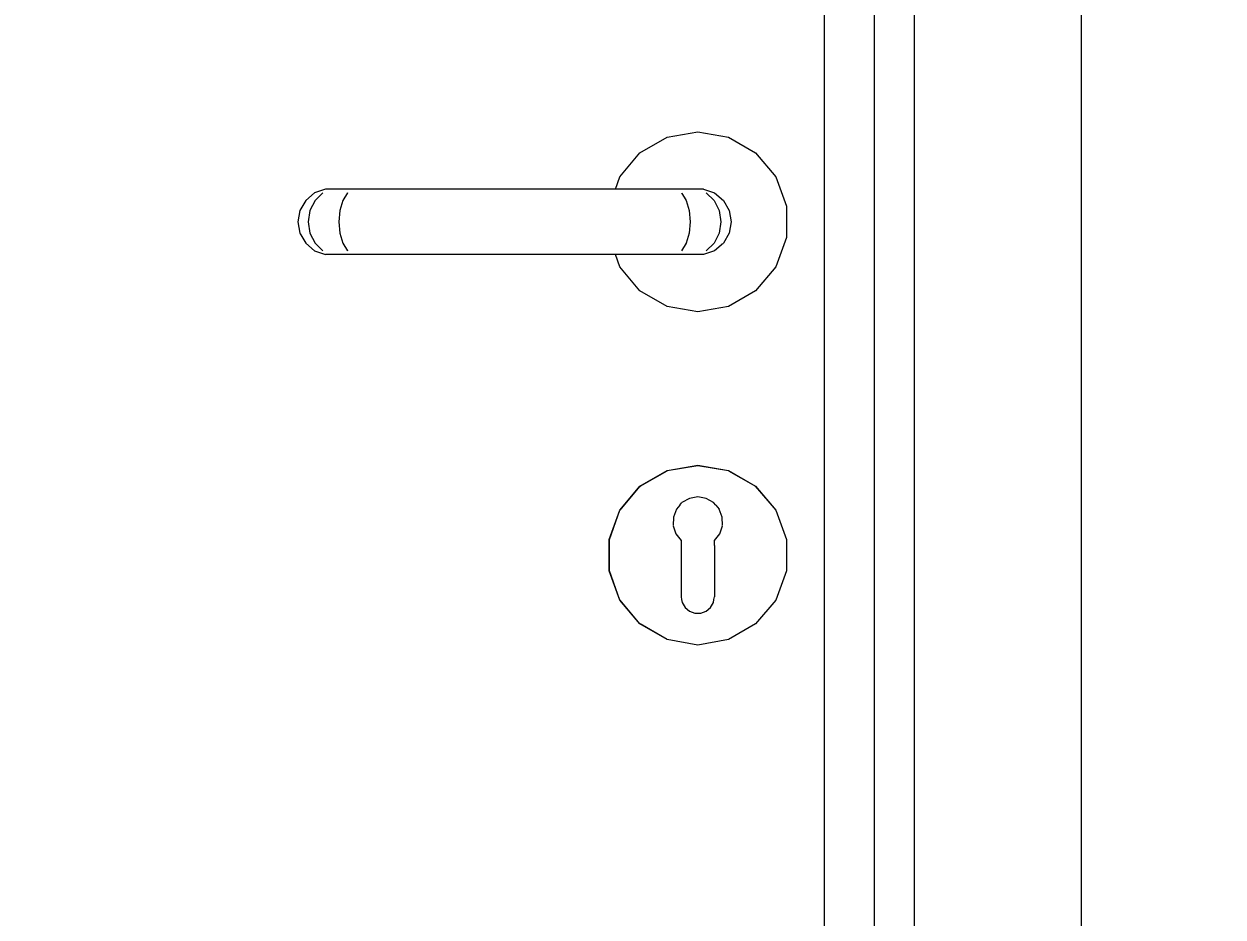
# Model space of a CAD drawing. Header units: millimetres. Extents: x -310 to 171125, y -3027 to 55843.
# Drawn here: x 130205 to 130564.8, y 21687 to 21955 of the extents above; entities that cross this region are included whole.
import ezdxf

# ---------------------------------------------------------------- set-up
doc = ezdxf.new("R2010")
doc.units = ezdxf.units.MM
doc.header["$MEASUREMENT"] = 0
doc.set_wipeout_variables(frame=1)
doc.linetypes.add('Wipeout_Contour', pattern=[1000, 0, -1000])
doc.layers.add('Dimensioning - General', color=7, linetype='Continuous')
doc.layers.add('Structural - Bearing', color=7, linetype='Continuous')
for name, color, linetype, lineweight, true_color in [('Dimensioning - General_Pen_No__61', 7, 'Continuous', 20, 0x6a6a6a), ('Dimensioning - General_Pen_No__88', 7, 'Continuous', 20, 0xfd4435), ('Structural - Bearing_Pen_No__82', 7, 'Continuous', 20, 0xaaaaaa)]:
    doc.layers.add(name, color=color, linetype=linetype, lineweight=lineweight, true_color=true_color)
doc.layers.get('0').off()
doc.styles.add('GENERATED_STYLE_6', font='calibril.ttf')
doc.dimstyles.new('GENERATED_STYLE__1', dxfattribs={"dimtxt": 195.999997, "dimasz": 106.4, "dimexe": 0.18, "dimexo": 0.0625, "dimgap": 0.09, "dimtad": 1, "dimdec": 0, "dimlfac": 0.1, "dimzin": 0, "dimdsep": 46, "dimtxsty": 'GENERATED_STYLE_6', "dimblk": 'ARROWHEAD_2', "dimblk1": 'ARROWHEAD_2', "dimblk2": 'ARROWHEAD_2', "dimcen": 0.09, "dimse1": 1, "dimse2": 1, "dimclrd": 256, "dimclre": 256, "dimclrt": 256, "dimadec": 0, "dimazin": 0, "dimtfac": 1, "dimtdec": 4, "dimtmove": 0, "dimatfit": 3, "dimfxl": 1, "dimtolj": 1, "dimtzin": 0, "dimarcsym": 0})

# ---------------------------------------------------------------- blocks, each defined once
blk = doc.blocks.new('*D87')
at = {"layer": 'Dimensioning - General_Pen_No__61', "color": 251, "linetype": 'Continuous', "lineweight": 20, "true_color": 0x6a6a6a, "transparency": 16777216}
for p, q in [((134582.88, 23536.02), (134722.88, 23455.19)), ((134757.88, 23495.6), (134547.88, 23495.6)), ((134652.88, 20795.6), (134652.88, 23495.6)), ((134582.88, 20836.02), (134722.88, 20755.19)), ((134757.88, 20795.6), (134547.88, 20795.6))]:
    blk.add_line(p, q, dxfattribs=at)
at = {"layer": 'Dimensioning - General_Pen_No__88', "color": 20, "lineweight": 20, "true_color": 0xfd4435, "transparency": 16777216, "char_height": 196, "attachment_point": 7, "rotation": 90, "style": 'GENERATED_STYLE_6'}
for s, insert in [('\\A1;{\\pql;\\fCalibri Light|b0|i0|c0|p34;20}', (134613.68, 23137.36)), ('\\A1;{\\pql;\\fCalibri Light|b0|i0|c0|p34;270}', (134613.68, 21907.27))]:
    blk.add_mtext(s, dxfattribs=dict(at, insert=insert))
blk = doc.blocks.new('ARROWHEAD_2')
at = {"color": 0, "linetype": 'Continuous', "lineweight": 0}
for p, q in [((-0.3781, -0.655), (0.3781, 0.655)), ((0, 0), (-1, 0))]:
    blk.add_line(p, q, dxfattribs=at)
blk = doc.blocks.new('*D130')
at = {"layer": 'Dimensioning - General_Pen_No__61', "color": 251, "linetype": 'Continuous', "lineweight": 20, "true_color": 0x6a6a6a, "transparency": 16777216}
for p, q in [((135132.88, 23536.02), (135272.88, 23455.19)), ((135307.88, 23495.6), (135097.88, 23495.6)), ((135202.88, 20795.6), (135202.88, 23495.6)), ((135132.88, 20836.02), (135272.88, 20755.19)), ((135307.88, 20795.6), (135097.88, 20795.6))]:
    blk.add_line(p, q, dxfattribs=at)
at = {"layer": 'Dimensioning - General_Pen_No__88', "color": 20, "lineweight": 20, "true_color": 0xfd4435, "transparency": 16777216, "char_height": 196, "attachment_point": 7, "rotation": 90, "style": 'GENERATED_STYLE_6'}
for s, insert in [('\\A1;{\\pql;\\fCalibri Light|b0|i0|c0|p34;20}', (135163.68, 23137.36)), ('\\A1;{\\pql;\\fCalibri Light|b0|i0|c0|p34;270}', (135163.68, 21907.27))]:
    blk.add_mtext(s, dxfattribs=dict(at, insert=insert))
blk = doc.blocks.new('*D157')
at = {"layer": 'Dimensioning - General_Pen_No__61', "color": 251, "linetype": 'Continuous', "lineweight": 20, "true_color": 0x6a6a6a, "transparency": 16777216}
for p, q in [((135682.88, 23736.02), (135822.88, 23655.19)), ((135857.88, 23695.6), (135647.88, 23695.6)), ((135752.88, 20795.6), (135752.88, 23695.6)), ((135682.88, 20836.02), (135822.88, 20755.19)), ((135857.88, 20795.6), (135647.88, 20795.6))]:
    blk.add_line(p, q, dxfattribs=at)
at = {"layer": 'Dimensioning - General_Pen_No__88', "color": 20, "lineweight": 20, "true_color": 0xfd4435, "transparency": 16777216, "insert": (135713.68, 22007.27), "char_height": 196, "attachment_point": 7, "rotation": 90, "style": 'GENERATED_STYLE_6'}
blk.add_mtext('\\A1;{\\pql;\\fCalibri Light|b0|i0|c0|p34;290}', dxfattribs=at)

msp = doc.modelspace()

# ---------------------------------------------------------------- wipeouts: each hides what was drawn before it
at = {"color": 254, "linetype": 'Wipeout_Contour', "lineweight": 0, "ltscale": 529205.846433}
msp.add_wipeout([(130460.21, 20895.6), (130472.21, 20895.6), (130472.21, 22982.6), (130460.21, 22970.6)], dxfattribs=at).dxf.layer = 'Structural - Bearing'
at = {"color": 254, "linetype": 'Wipeout_Contour', "lineweight": 0, "ltscale": 3570339.713278184}
msp.add_wipeout([(130382.5, 21885.76), (130383.83, 21882.1), (130389.85, 21874.92), (130397.97, 21870.23), (130407.21, 21868.6), (130416.44, 21870.23), (130424.56, 21874.92), (130430.59, 21882.1), (130433.8, 21890.92), (130433.8, 21900.29), (130430.59, 21909.1), (130424.56, 21916.29), (130416.44, 21920.98), (130407.21, 21922.6), (130397.97, 21920.98), (130389.85, 21916.29), (130383.83, 21909.1), (130382.5, 21905.45), (130408.94, 21905.45), (130412.21, 21904.26), (130414.87, 21902.03), (130416.6, 21899.02), (130417.21, 21895.6), (130416.6, 21892.18), (130414.87, 21889.18), (130412.21, 21886.94), (130408.94, 21885.76)], dxfattribs=at).dxf.layer = 'Structural - Bearing'
at = {"color": 254, "linetype": 'Wipeout_Contour', "lineweight": 0, "ltscale": 925468.206819}
msp.add_wipeout([(130389.92, 21816.21), (130399.84, 21804.39), (130399.82, 21804.44), (130399.88, 21807), (130400.79, 21809.39), (130401.78, 21810.53), (130398.01, 21820.88)], dxfattribs=at).dxf.layer = 'Structural - Bearing'
at = {"color": 254, "linetype": 'Wipeout_Contour', "lineweight": 0, "ltscale": 661025.645607}
msp.add_wipeout([(130402.21, 21789.65), (130389.92, 21775), (130398.01, 21770.33), (130402.35, 21782.27), (130402.21, 21783.1)], dxfattribs=at).dxf.layer = 'Structural - Bearing'

# ---------------------------------------------------------------- next in the draw order: linework, layer by layer
at = {"layer": 'Structural - Bearing_Pen_No__82', "color": 253, "linetype": 'Continuous', "lineweight": 20, "true_color": 0xaaaaaa}
for p, q in [((130397.97, 21920.98), (130407.21, 21922.6)), ((130407.21, 21922.6), (130416.44, 21920.98)), ((130389.85, 21916.29), (130397.97, 21920.98)), ((130416.44, 21920.98), (130424.56, 21916.29)), ((130383.83, 21909.1), (130389.85, 21916.29)), ((130424.56, 21916.29), (130430.59, 21909.1)), ((130430.59, 21909.1), (130433.8, 21900.29)), ((130433.8, 21900.29), (130433.8, 21890.92)), ((130433.8, 21890.92), (130430.59, 21882.1)), ((130389.85, 21874.92), (130383.83, 21882.1)), ((130430.59, 21882.1), (130424.56, 21874.92)), ((130397.97, 21870.23), (130389.85, 21874.92)), ((130424.56, 21874.92), (130416.44, 21870.23)), ((130407.21, 21868.6), (130397.97, 21870.23)), ((130416.44, 21870.23), (130407.21, 21868.6))]:
    msp.add_line(p, q, dxfattribs=at)

# ---------------------------------------------------------------- next in the draw order: wipeouts: each hides what was drawn before it
at = {"color": 254, "linetype": 'Wipeout_Contour', "lineweight": 0, "ltscale": 529338.884968}
msp.add_wipeout([(130522.21, 20895.6), (130522.21, 23032.6), (130472.21, 22982.6), (130472.21, 20895.6)], dxfattribs=at).dxf.layer = 'Structural - Bearing'
at = {"color": 254, "linetype": 'Wipeout_Contour', "lineweight": 0, "ltscale": 529145.31427}
msp.add_wipeout([(130445.21, 22955.6), (130445.21, 20895.6), (130460.21, 20895.6), (130460.21, 22955.6)], dxfattribs=at).dxf.layer = 'Structural - Bearing'
at = {"color": 254, "linetype": 'Wipeout_Contour', "lineweight": 0, "ltscale": 528945.180379}
msp.add_wipeout([(130408.94, 21905.45), (130406.76, 21905.45), (130409.68, 21904.26), (130412.21, 21904.26)], dxfattribs=at).dxf.layer = 'Structural - Bearing'
at = {"color": 254, "linetype": 'Wipeout_Contour', "lineweight": 0, "ltscale": 528961.553497}
msp.add_wipeout([(130414.16, 21895.6), (130413.62, 21892.18), (130416.6, 21892.18), (130417.21, 21895.6)], dxfattribs=at).dxf.layer = 'Structural - Bearing'
at = {"color": 254, "linetype": 'Wipeout_Contour', "lineweight": 0, "ltscale": 793240.842095}
msp.add_wipeout([(130389.92, 21816.21), (130383.91, 21809.05), (130402.21, 21798.49), (130402.21, 21800), (130400.63, 21802.02), (130399.84, 21804.39)], dxfattribs=at).dxf.layer = 'Structural - Bearing'
at = {"color": 254, "linetype": 'Wipeout_Contour', "lineweight": 0, "ltscale": 528807.014692}
msp.add_wipeout([(130402.21, 21792.72), (130383.91, 21782.15), (130389.92, 21775), (130402.21, 21789.65)], dxfattribs=at).dxf.layer = 'Structural - Bearing'

# ---------------------------------------------------------------- next in the draw order: linework, layer by layer
at = {"layer": 'Structural - Bearing_Pen_No__82', "color": 253, "linetype": 'Continuous', "lineweight": 20, "true_color": 0xaaaaaa}
for p, q in [((130522.21, 23032.6), (130522.21, 20895.6)), ((130472.21, 20895.6), (130472.21, 22982.6)), ((130460.21, 20895.6), (130460.21, 22970.6)), ((130445.21, 20895.6), (130445.21, 22955.6))]:
    msp.add_line(p, q, dxfattribs=at)

# ---------------------------------------------------------------- next in the draw order: wipeouts: each hides what was drawn before it
at = {"color": 254, "linetype": 'Wipeout_Contour', "lineweight": 0, "ltscale": 528955.118646}
msp.add_wipeout([(130409.68, 21904.26), (130412.07, 21902.03), (130414.87, 21902.03), (130412.21, 21904.26)], dxfattribs=at).dxf.layer = 'Structural - Bearing'
at = {"color": 254, "linetype": 'Wipeout_Contour', "lineweight": 0, "ltscale": 528955.071162}
msp.add_wipeout([(130413.62, 21892.18), (130412.07, 21889.18), (130414.87, 21889.18), (130416.6, 21892.18)], dxfattribs=at).dxf.layer = 'Structural - Bearing'
at = {"color": 254, "linetype": 'Wipeout_Contour', "lineweight": 0, "ltscale": 528827.072435}
msp.add_wipeout([(130389.85, 21816.29), (130389.92, 21816.21), (130398.01, 21820.88), (130397.97, 21820.98)], dxfattribs=at).dxf.layer = 'Structural - Bearing'

# ---------------------------------------------------------------- next in the draw order: wipeouts: each hides what was drawn before it
at = {"color": 254, "linetype": 'Wipeout_Contour', "lineweight": 0, "ltscale": 528927.256437}
msp.add_wipeout([(130406.76, 21905.45), (130400.61, 21905.45), (130402.3, 21904.26), (130409.68, 21904.26)], dxfattribs=at).dxf.layer = 'Structural - Bearing'
at = {"color": 254, "linetype": 'Wipeout_Contour', "lineweight": 0, "ltscale": 528961.593565}
msp.add_wipeout([(130412.07, 21902.03), (130413.62, 21899.02), (130416.6, 21899.02), (130414.87, 21902.03)], dxfattribs=at).dxf.layer = 'Structural - Bearing'
at = {"color": 254, "linetype": 'Wipeout_Contour', "lineweight": 0, "ltscale": 528945.125594}
msp.add_wipeout([(130412.07, 21889.18), (130409.68, 21886.94), (130412.21, 21886.94), (130414.87, 21889.18)], dxfattribs=at).dxf.layer = 'Structural - Bearing'
at = {"color": 254, "linetype": 'Wipeout_Contour', "lineweight": 0, "ltscale": 793293.411149}
msp.add_wipeout([(130402.46, 21811.33), (130404.69, 21812.59), (130407.21, 21813.03), (130407.21, 21822.5), (130398.01, 21820.88), (130401.78, 21810.53)], dxfattribs=at).dxf.layer = 'Structural - Bearing'

# ---------------------------------------------------------------- next in the draw order: wipeouts: each hides what was drawn before it
at = {"color": 254, "linetype": 'Wipeout_Contour', "lineweight": 0, "ltscale": 528934.352726}
msp.add_wipeout([(130402.3, 21904.26), (130403.67, 21902.03), (130412.07, 21902.03), (130409.68, 21904.26)], dxfattribs=at).dxf.layer = 'Structural - Bearing'
at = {"color": 254, "linetype": 'Wipeout_Contour', "lineweight": 0, "ltscale": 528963.818686}
msp.add_wipeout([(130413.62, 21899.02), (130414.16, 21895.6), (130417.21, 21895.6), (130416.6, 21899.02)], dxfattribs=at).dxf.layer = 'Structural - Bearing'
at = {"color": 254, "linetype": 'Wipeout_Contour', "lineweight": 0, "ltscale": 528932.921837}
msp.add_wipeout([(130412.21, 21886.94), (130409.68, 21886.94), (130406.76, 21885.76), (130408.94, 21885.76)], dxfattribs=at).dxf.layer = 'Structural - Bearing'
at = {"color": 254, "linetype": 'Wipeout_Contour', "lineweight": 0, "ltscale": 528863.324738}
msp.add_wipeout([(130407.21, 21822.6), (130397.97, 21820.98), (130398.01, 21820.88), (130407.21, 21822.5)], dxfattribs=at).dxf.layer = 'Structural - Bearing'
at = {"color": 254, "linetype": 'Wipeout_Contour', "lineweight": 0, "ltscale": 528808.671103}
msp.add_wipeout([(130383.91, 21809.05), (130380.72, 21800.28), (130402.21, 21796.49), (130402.21, 21798.49)], dxfattribs=at).dxf.layer = 'Structural - Bearing'

# ---------------------------------------------------------------- next in the draw order: linework, layer by layer
at = {"layer": 'Structural - Bearing_Pen_No__82', "color": 253, "linetype": 'Continuous', "lineweight": 20, "true_color": 0xaaaaaa}
for p, q in [((130408.94, 21905.45), (130406.76, 21905.45)), ((130408.94, 21905.45), (130412.21, 21904.26)), ((130416.6, 21899.02), (130417.21, 21895.6)), ((130417.21, 21895.6), (130416.6, 21892.18))]:
    msp.add_line(p, q, dxfattribs=at)

# ---------------------------------------------------------------- next in the draw order: wipeouts: each hides what was drawn before it
at = {"color": 254, "linetype": 'Wipeout_Contour', "lineweight": 0, "ltscale": 528896.544547}
msp.add_wipeout([(130400.61, 21905.45), (130392.44, 21905.45), (130392.87, 21904.26), (130402.3, 21904.26)], dxfattribs=at).dxf.layer = 'Structural - Bearing'
at = {"color": 254, "linetype": 'Wipeout_Contour', "lineweight": 0, "ltscale": 528938.712695}
msp.add_wipeout([(130412.07, 21902.03), (130403.67, 21902.03), (130404.57, 21899.02), (130413.62, 21899.02)], dxfattribs=at).dxf.layer = 'Structural - Bearing'
at = {"color": 254, "linetype": 'Wipeout_Contour', "lineweight": 0, "ltscale": 528937.53964}
msp.add_wipeout([(130414.16, 21895.6), (130404.88, 21895.6), (130404.57, 21892.18), (130413.62, 21892.18)], dxfattribs=at).dxf.layer = 'Structural - Bearing'
at = {"color": 254, "linetype": 'Wipeout_Contour', "lineweight": 0, "ltscale": 793337.832572}
msp.add_wipeout([(130409.73, 21812.59), (130411.95, 21811.33), (130412.64, 21810.53), (130416.41, 21820.88), (130407.21, 21822.5), (130407.21, 21813.03)], dxfattribs=at).dxf.layer = 'Structural - Bearing'
at = {"color": 254, "linetype": 'Wipeout_Contour', "lineweight": 0, "ltscale": 528795.305075}
msp.add_wipeout([(130383.83, 21809.1), (130383.91, 21809.05), (130389.92, 21816.21), (130389.85, 21816.29)], dxfattribs=at).dxf.layer = 'Structural - Bearing'
at = {"color": 254, "linetype": 'Wipeout_Contour', "lineweight": 0, "ltscale": 528801.63079}
msp.add_wipeout([(130402.21, 21794.72), (130380.72, 21790.93), (130383.91, 21782.15), (130402.21, 21792.72)], dxfattribs=at).dxf.layer = 'Structural - Bearing'

# ---------------------------------------------------------------- next in the draw order: linework, layer by layer
at = {"layer": 'Structural - Bearing_Pen_No__82', "color": 253, "linetype": 'Continuous', "lineweight": 20, "true_color": 0xaaaaaa}
for p, q in [((130409.68, 21904.26), (130412.07, 21902.03)), ((130412.21, 21904.26), (130414.87, 21902.03)), ((130389.85, 21816.29), (130397.97, 21820.98))]:
    msp.add_line(p, q, dxfattribs=at)

# ---------------------------------------------------------------- next in the draw order: wipeouts: each hides what was drawn before it
at = {"color": 254, "linetype": 'Wipeout_Contour', "lineweight": 0, "ltscale": 528899.172309}
msp.add_wipeout([(130402.3, 21904.26), (130392.87, 21904.26), (130393.22, 21902.03), (130403.67, 21902.03)], dxfattribs=at).dxf.layer = 'Structural - Bearing'
at = {"color": 254, "linetype": 'Wipeout_Contour', "lineweight": 0, "ltscale": 528939.80493}
msp.add_wipeout([(130413.62, 21899.02), (130404.57, 21899.02), (130404.88, 21895.6), (130414.16, 21895.6)], dxfattribs=at).dxf.layer = 'Structural - Bearing'
at = {"color": 254, "linetype": 'Wipeout_Contour', "lineweight": 0, "ltscale": 528932.190012}
msp.add_wipeout([(130413.62, 21892.18), (130404.57, 21892.18), (130403.67, 21889.18), (130412.07, 21889.18)], dxfattribs=at).dxf.layer = 'Structural - Bearing'
at = {"color": 254, "linetype": 'Wipeout_Contour', "lineweight": 0, "ltscale": 528899.696243}
msp.add_wipeout([(130407.21, 21822.6), (130407.21, 21822.5), (130416.41, 21820.88), (130416.44, 21820.98)], dxfattribs=at).dxf.layer = 'Structural - Bearing'
at = {"color": 254, "linetype": 'Wipeout_Contour', "lineweight": 0, "ltscale": 528802.145455}
msp.add_wipeout([(130380.72, 21790.93), (130402.21, 21794.72), (130402.21, 21796.49), (130380.72, 21800.28)], dxfattribs=at).dxf.layer = 'Structural - Bearing'
at = {"color": 254, "linetype": 'Wipeout_Contour', "lineweight": 0, "ltscale": 1057677.700196876}
msp.add_wipeout([(130402.51, 21781.39), (130402.35, 21782.27), (130398.01, 21770.33), (130407.21, 21768.7), (130407.21, 21778.18), (130406.34, 21778.18), (130404.71, 21778.77), (130403.38, 21779.89)], dxfattribs=at).dxf.layer = 'Structural - Bearing'

# ---------------------------------------------------------------- next in the draw order: linework, layer by layer
at = {"layer": 'Structural - Bearing_Pen_No__82', "color": 253, "linetype": 'Continuous', "lineweight": 20, "true_color": 0xaaaaaa}
for p, q in [((130406.76, 21905.45), (130400.61, 21905.45)), ((130412.07, 21902.03), (130413.62, 21899.02)), ((130414.87, 21902.03), (130416.6, 21899.02)), ((130413.62, 21899.02), (130414.16, 21895.6)), ((130414.16, 21895.6), (130413.62, 21892.18)), ((130416.6, 21892.18), (130414.87, 21889.18)), ((130397.97, 21820.98), (130407.21, 21822.6))]:
    msp.add_line(p, q, dxfattribs=at)

# ---------------------------------------------------------------- next in the draw order: wipeouts: each hides what was drawn before it
at = {"color": 254, "linetype": 'Wipeout_Contour', "lineweight": 0, "ltscale": 528719.524605}
msp.add_wipeout([(130392.44, 21905.45), (130311.98, 21905.45), (130311.55, 21904.26), (130392.87, 21904.26)], dxfattribs=at).dxf.layer = 'Structural - Bearing'
at = {"color": 254, "linetype": 'Wipeout_Contour', "lineweight": 0, "ltscale": 528900.216376}
msp.add_wipeout([(130393.22, 21902.03), (130393.45, 21899.02), (130404.57, 21899.02), (130403.67, 21902.03)], dxfattribs=at).dxf.layer = 'Structural - Bearing'
at = {"color": 254, "linetype": 'Wipeout_Contour', "lineweight": 0, "ltscale": 528897.281739}
msp.add_wipeout([(130393.45, 21892.18), (130404.57, 21892.18), (130404.88, 21895.6), (130393.52, 21895.6)], dxfattribs=at).dxf.layer = 'Structural - Bearing'
at = {"color": 254, "linetype": 'Wipeout_Contour', "lineweight": 0, "ltscale": 528924.359284}
msp.add_wipeout([(130403.67, 21889.18), (130402.3, 21886.94), (130409.68, 21886.94), (130412.07, 21889.18)], dxfattribs=at).dxf.layer = 'Structural - Bearing'
at = {"color": 254, "linetype": 'Wipeout_Contour', "lineweight": 0, "ltscale": 925590.588061}
msp.add_wipeout([(130413.62, 21809.39), (130414.54, 21807), (130414.6, 21804.44), (130414.58, 21804.39), (130424.5, 21816.21), (130416.41, 21820.88), (130412.64, 21810.53)], dxfattribs=at).dxf.layer = 'Structural - Bearing'
at = {"color": 254, "linetype": 'Wipeout_Contour', "lineweight": 0, "ltscale": 528771.855351}
msp.add_wipeout([(130380.62, 21800.29), (130380.72, 21800.28), (130383.91, 21809.05), (130383.83, 21809.1)], dxfattribs=at).dxf.layer = 'Structural - Bearing'
at = {"color": 254, "linetype": 'Wipeout_Contour', "lineweight": 0, "ltscale": 1057731.218518024}
msp.add_wipeout([(130408.08, 21778.18), (130407.21, 21778.18), (130407.21, 21768.7), (130416.41, 21770.33), (130412.06, 21782.27), (130411.91, 21781.39), (130411.04, 21779.89), (130409.71, 21778.77)], dxfattribs=at).dxf.layer = 'Structural - Bearing'
at = {"color": 254, "linetype": 'Wipeout_Contour', "lineweight": 0, "ltscale": 528796.758662}
msp.add_wipeout([(130397.97, 21770.23), (130398.01, 21770.33), (130389.92, 21775), (130389.85, 21774.92)], dxfattribs=at).dxf.layer = 'Structural - Bearing'

# ---------------------------------------------------------------- next in the draw order: linework, layer by layer
at = {"layer": 'Structural - Bearing_Pen_No__82', "color": 253, "linetype": 'Continuous', "lineweight": 20, "true_color": 0xaaaaaa}
for p, q in [((130402.3, 21904.26), (130403.67, 21902.03)), ((130413.62, 21892.18), (130412.07, 21889.18)), ((130414.87, 21889.18), (130412.21, 21886.94)), ((130383.83, 21809.1), (130389.85, 21816.29))]:
    msp.add_line(p, q, dxfattribs=at)

# ---------------------------------------------------------------- next in the draw order: wipeouts: each hides what was drawn before it
at = {"color": 254, "linetype": 'Wipeout_Contour', "lineweight": 0, "ltscale": 528718.39108}
msp.add_wipeout([(130392.87, 21904.26), (130311.55, 21904.26), (130311.2, 21902.03), (130393.22, 21902.03)], dxfattribs=at).dxf.layer = 'Structural - Bearing'
at = {"color": 254, "linetype": 'Wipeout_Contour', "lineweight": 0, "ltscale": 528899.5472}
msp.add_wipeout([(130404.57, 21899.02), (130393.45, 21899.02), (130393.52, 21895.6), (130404.88, 21895.6)], dxfattribs=at).dxf.layer = 'Structural - Bearing'
at = {"color": 254, "linetype": 'Wipeout_Contour', "lineweight": 0, "ltscale": 528893.693223}
msp.add_wipeout([(130393.45, 21892.18), (130393.22, 21889.18), (130403.67, 21889.18), (130404.57, 21892.18)], dxfattribs=at).dxf.layer = 'Structural - Bearing'
at = {"color": 254, "linetype": 'Wipeout_Contour', "lineweight": 0, "ltscale": 528914.997481}
msp.add_wipeout([(130400.61, 21885.76), (130406.76, 21885.76), (130409.68, 21886.94), (130402.3, 21886.94)], dxfattribs=at).dxf.layer = 'Structural - Bearing'
at = {"color": 254, "linetype": 'Wipeout_Contour', "lineweight": 0, "ltscale": 528931.786661}
msp.add_wipeout([(130416.44, 21820.98), (130416.41, 21820.88), (130424.5, 21816.21), (130424.56, 21816.29)], dxfattribs=at).dxf.layer = 'Structural - Bearing'
at = {"color": 254, "linetype": 'Wipeout_Contour', "lineweight": 0, "ltscale": 661109.427781}
msp.add_wipeout([(130424.5, 21775), (130412.21, 21789.65), (130412.21, 21783.1), (130412.06, 21782.27), (130416.41, 21770.33)], dxfattribs=at).dxf.layer = 'Structural - Bearing'
at = {"color": 254, "linetype": 'Wipeout_Contour', "lineweight": 0, "ltscale": 528772.804539}
msp.add_wipeout([(130389.85, 21774.92), (130389.92, 21775), (130383.91, 21782.15), (130383.83, 21782.1)], dxfattribs=at).dxf.layer = 'Structural - Bearing'
at = {"color": 254, "linetype": 'Wipeout_Contour', "lineweight": 0, "ltscale": 528828.855146}
msp.add_wipeout([(130398.01, 21770.33), (130397.97, 21770.23), (130407.21, 21768.6), (130407.21, 21768.7)], dxfattribs=at).dxf.layer = 'Structural - Bearing'

# ---------------------------------------------------------------- next in the draw order: linework, layer by layer
at = {"layer": 'Structural - Bearing_Pen_No__82', "color": 253, "linetype": 'Continuous', "lineweight": 20, "true_color": 0xaaaaaa}
for p, q in [((130382.5, 21905.45), (130383.83, 21909.1)), ((130400.61, 21905.45), (130392.44, 21905.45)), ((130403.67, 21902.03), (130404.57, 21899.02)), ((130404.57, 21899.02), (130404.88, 21895.6)), ((130404.88, 21895.6), (130404.57, 21892.18)), ((130412.07, 21889.18), (130409.68, 21886.94)), ((130408.94, 21885.76), (130406.76, 21885.76)), ((130412.21, 21886.94), (130408.94, 21885.76)), ((130407.21, 21822.6), (130416.44, 21820.98)), ((130397.97, 21770.23), (130389.85, 21774.92))]:
    msp.add_line(p, q, dxfattribs=at)

# ---------------------------------------------------------------- next in the draw order: wipeouts: each hides what was drawn before it
at = {"color": 254, "linetype": 'Wipeout_Contour', "lineweight": 0, "ltscale": 528542.505162}
msp.add_wipeout([(130311.98, 21905.45), (130303.81, 21905.45), (130302.12, 21904.26), (130311.55, 21904.26)], dxfattribs=at).dxf.layer = 'Structural - Bearing'
at = {"color": 254, "linetype": 'Wipeout_Contour', "lineweight": 0, "ltscale": 528716.654572}
msp.add_wipeout([(130393.22, 21902.03), (130311.2, 21902.03), (130310.97, 21899.02), (130393.45, 21899.02)], dxfattribs=at).dxf.layer = 'Structural - Bearing'
at = {"color": 254, "linetype": 'Wipeout_Contour', "lineweight": 0, "ltscale": 528712.258438}
msp.add_wipeout([(130393.52, 21895.6), (130310.89, 21895.6), (130310.97, 21892.18), (130393.45, 21892.18)], dxfattribs=at).dxf.layer = 'Structural - Bearing'
at = {"color": 254, "linetype": 'Wipeout_Contour', "lineweight": 0, "ltscale": 528889.178207}
msp.add_wipeout([(130392.87, 21886.94), (130402.3, 21886.94), (130403.67, 21889.18), (130393.22, 21889.18)], dxfattribs=at).dxf.layer = 'Structural - Bearing'
at = {"color": 254, "linetype": 'Wipeout_Contour', "lineweight": 0, "ltscale": 793370.343498}
msp.add_wipeout([(130413.79, 21802.02), (130412.21, 21800), (130412.21, 21798.49), (130430.5, 21809.05), (130424.5, 21816.21), (130414.58, 21804.39)], dxfattribs=at).dxf.layer = 'Structural - Bearing'
at = {"color": 254, "linetype": 'Wipeout_Contour', "lineweight": 0, "ltscale": 528759.88324}
msp.add_wipeout([(130383.83, 21782.1), (130383.91, 21782.15), (130380.72, 21790.93), (130380.62, 21790.92)], dxfattribs=at).dxf.layer = 'Structural - Bearing'
at = {"color": 254, "linetype": 'Wipeout_Contour', "lineweight": 0, "ltscale": 528865.228939}
msp.add_wipeout([(130416.44, 21770.23), (130416.41, 21770.33), (130407.21, 21768.7), (130407.21, 21768.6)], dxfattribs=at).dxf.layer = 'Structural - Bearing'

# ---------------------------------------------------------------- next in the draw order: linework, layer by layer
at = {"layer": 'Structural - Bearing_Pen_No__82', "color": 253, "linetype": 'Continuous', "lineweight": 20, "true_color": 0xaaaaaa}
for p, q in [((130404.57, 21892.18), (130403.67, 21889.18)), ((130389.85, 21774.92), (130383.83, 21782.1)), ((130407.21, 21768.6), (130397.97, 21770.23))]:
    msp.add_line(p, q, dxfattribs=at)

# ---------------------------------------------------------------- next in the draw order: wipeouts: each hides what was drawn before it
at = {"color": 254, "linetype": 'Wipeout_Contour', "lineweight": 0, "ltscale": 528537.610373}
msp.add_wipeout([(130311.55, 21904.26), (130302.12, 21904.26), (130300.74, 21902.03), (130311.2, 21902.03)], dxfattribs=at).dxf.layer = 'Structural - Bearing'
at = {"color": 254, "linetype": 'Wipeout_Contour', "lineweight": 0, "ltscale": 528714.524691}
msp.add_wipeout([(130393.45, 21899.02), (130310.97, 21899.02), (130310.89, 21895.6), (130393.52, 21895.6)], dxfattribs=at).dxf.layer = 'Structural - Bearing'
at = {"color": 254, "linetype": 'Wipeout_Contour', "lineweight": 0, "ltscale": 528710.129157}
msp.add_wipeout([(130393.45, 21892.18), (130310.97, 21892.18), (130311.2, 21889.18), (130393.22, 21889.18)], dxfattribs=at).dxf.layer = 'Structural - Bearing'
at = {"color": 254, "linetype": 'Wipeout_Contour', "lineweight": 0, "ltscale": 528884.284882}
msp.add_wipeout([(130392.87, 21886.94), (130392.44, 21885.76), (130400.61, 21885.76), (130402.3, 21886.94)], dxfattribs=at).dxf.layer = 'Structural - Bearing'
at = {"color": 254, "linetype": 'Wipeout_Contour', "lineweight": 0, "ltscale": 528955.733808}
msp.add_wipeout([(130424.56, 21816.29), (130424.5, 21816.21), (130430.5, 21809.05), (130430.59, 21809.1)], dxfattribs=at).dxf.layer = 'Structural - Bearing'
at = {"color": 254, "linetype": 'Wipeout_Contour', "lineweight": 0, "ltscale": 528759.556922}
msp.add_wipeout([(130380.62, 21790.92), (130380.72, 21790.93), (130380.72, 21800.28), (130380.62, 21800.29)], dxfattribs=at).dxf.layer = 'Structural - Bearing'

# ---------------------------------------------------------------- next in the draw order: linework, layer by layer
at = {"layer": 'Structural - Bearing_Pen_No__82', "color": 253, "linetype": 'Continuous', "lineweight": 20, "true_color": 0xaaaaaa}
for p, q in [((130392.44, 21905.45), (130311.98, 21905.45)), ((130403.67, 21889.18), (130402.3, 21886.94)), ((130406.76, 21885.76), (130400.61, 21885.76)), ((130416.44, 21820.98), (130424.56, 21816.29)), ((130380.62, 21800.29), (130383.83, 21809.1)), ((130380.62, 21790.92), (130380.62, 21800.29)), ((130383.83, 21782.1), (130380.62, 21790.92))]:
    msp.add_line(p, q, dxfattribs=at)

# ---------------------------------------------------------------- next in the draw order: wipeouts: each hides what was drawn before it
at = {"color": 254, "linetype": 'Wipeout_Contour', "lineweight": 0, "ltscale": 528511.793912}
msp.add_wipeout([(130297.66, 21905.45), (130294.73, 21904.26), (130302.12, 21904.26), (130303.81, 21905.45)], dxfattribs=at).dxf.layer = 'Structural - Bearing'
at = {"color": 254, "linetype": 'Wipeout_Contour', "lineweight": 0, "ltscale": 528533.093366}
msp.add_wipeout([(130311.2, 21902.03), (130300.74, 21902.03), (130299.84, 21899.02), (130310.97, 21899.02)], dxfattribs=at).dxf.layer = 'Structural - Bearing'
at = {"color": 254, "linetype": 'Wipeout_Contour', "lineweight": 0, "ltscale": 528527.235791}
msp.add_wipeout([(130310.89, 21895.6), (130299.53, 21895.6), (130299.84, 21892.18), (130310.97, 21892.18)], dxfattribs=at).dxf.layer = 'Structural - Bearing'
at = {"color": 254, "linetype": 'Wipeout_Contour', "lineweight": 0, "ltscale": 528708.393565}
msp.add_wipeout([(130393.22, 21889.18), (130311.2, 21889.18), (130311.55, 21886.94), (130392.87, 21886.94)], dxfattribs=at).dxf.layer = 'Structural - Bearing'
at = {"color": 254, "linetype": 'Wipeout_Contour', "lineweight": 0, "ltscale": 528926.902201}
msp.add_wipeout([(130412.21, 21798.49), (130412.21, 21796.49), (130433.7, 21800.28), (130430.5, 21809.05)], dxfattribs=at).dxf.layer = 'Structural - Bearing'

# ---------------------------------------------------------------- next in the draw order: wipeouts: each hides what was drawn before it
at = {"color": 254, "linetype": 'Wipeout_Contour', "lineweight": 0, "ltscale": 528502.430736}
msp.add_wipeout([(130292.35, 21902.03), (130300.74, 21902.03), (130302.12, 21904.26), (130294.73, 21904.26)], dxfattribs=at).dxf.layer = 'Structural - Bearing'
at = {"color": 254, "linetype": 'Wipeout_Contour', "lineweight": 0, "ltscale": 528529.502836}
msp.add_wipeout([(130310.97, 21899.02), (130299.84, 21899.02), (130299.53, 21895.6), (130310.89, 21895.6)], dxfattribs=at).dxf.layer = 'Structural - Bearing'
at = {"color": 254, "linetype": 'Wipeout_Contour', "lineweight": 0, "ltscale": 528526.565689}
msp.add_wipeout([(130310.97, 21892.18), (130299.84, 21892.18), (130300.74, 21889.18), (130311.2, 21889.18)], dxfattribs=at).dxf.layer = 'Structural - Bearing'
at = {"color": 254, "linetype": 'Wipeout_Contour', "lineweight": 0, "ltscale": 528707.260837}
msp.add_wipeout([(130392.87, 21886.94), (130311.55, 21886.94), (130311.98, 21885.76), (130392.44, 21885.76)], dxfattribs=at).dxf.layer = 'Structural - Bearing'
at = {"color": 254, "linetype": 'Wipeout_Contour', "lineweight": 0, "ltscale": 528968.650472}
msp.add_wipeout([(130430.59, 21809.1), (130430.5, 21809.05), (130433.7, 21800.28), (130433.8, 21800.29)], dxfattribs=at).dxf.layer = 'Structural - Bearing'

# ---------------------------------------------------------------- next in the draw order: linework, layer by layer
at = {"layer": 'Structural - Bearing_Pen_No__82', "color": 253, "linetype": 'Continuous', "lineweight": 20, "true_color": 0xaaaaaa}
for p, q in [((130311.98, 21905.45), (130303.81, 21905.45)), ((130383.83, 21882.1), (130382.5, 21885.76)), ((130400.61, 21885.76), (130392.44, 21885.76)), ((130424.56, 21816.29), (130430.59, 21809.1))]:
    msp.add_line(p, q, dxfattribs=at)

# ---------------------------------------------------------------- next in the draw order: wipeouts: each hides what was drawn before it
at = {"color": 254, "linetype": 'Wipeout_Contour', "lineweight": 0, "ltscale": 528493.870389}
msp.add_wipeout([(130297.66, 21905.45), (130295.47, 21905.45), (130292.21, 21904.26), (130294.73, 21904.26)], dxfattribs=at).dxf.layer = 'Structural - Bearing'
at = {"color": 254, "linetype": 'Wipeout_Contour', "lineweight": 0, "ltscale": 528494.597875}
msp.add_wipeout([(130300.74, 21902.03), (130292.35, 21902.03), (130290.79, 21899.02), (130299.84, 21899.02)], dxfattribs=at).dxf.layer = 'Structural - Bearing'
at = {"color": 254, "linetype": 'Wipeout_Contour', "lineweight": 0, "ltscale": 528486.97873}
msp.add_wipeout([(130299.53, 21895.6), (130290.25, 21895.6), (130290.79, 21892.18), (130299.84, 21892.18)], dxfattribs=at).dxf.layer = 'Structural - Bearing'
at = {"color": 254, "linetype": 'Wipeout_Contour', "lineweight": 0, "ltscale": 528527.609443}
msp.add_wipeout([(130311.2, 21889.18), (130300.74, 21889.18), (130302.12, 21886.94), (130311.55, 21886.94)], dxfattribs=at).dxf.layer = 'Structural - Bearing'
at = {"color": 254, "linetype": 'Wipeout_Contour', "lineweight": 0, "ltscale": 528926.387449}
msp.add_wipeout([(130412.21, 21796.49), (130412.21, 21794.72), (130433.7, 21790.93), (130433.7, 21800.28)], dxfattribs=at).dxf.layer = 'Structural - Bearing'

# ---------------------------------------------------------------- next in the draw order: linework, layer by layer
at = {"layer": 'Structural - Bearing_Pen_No__82', "color": 253, "linetype": 'Continuous', "lineweight": 20, "true_color": 0xaaaaaa}
for p, q in [((130303.81, 21905.45), (130297.66, 21905.45)), ((130302.12, 21904.26), (130300.74, 21902.03))]:
    msp.add_line(p, q, dxfattribs=at)

# ---------------------------------------------------------------- next in the draw order: wipeouts: each hides what was drawn before it
at = {"color": 254, "linetype": 'Wipeout_Contour', "lineweight": 0, "ltscale": 528481.665321}
msp.add_wipeout([(130289.55, 21902.03), (130292.35, 21902.03), (130294.73, 21904.26), (130292.21, 21904.26)], dxfattribs=at).dxf.layer = 'Structural - Bearing'
at = {"color": 254, "linetype": 'Wipeout_Contour', "lineweight": 0, "ltscale": 528489.245945}
msp.add_wipeout([(130299.84, 21899.02), (130290.79, 21899.02), (130290.25, 21895.6), (130299.53, 21895.6)], dxfattribs=at).dxf.layer = 'Structural - Bearing'
at = {"color": 254, "linetype": 'Wipeout_Contour', "lineweight": 0, "ltscale": 528488.069728}
msp.add_wipeout([(130299.84, 21892.18), (130290.79, 21892.18), (130292.35, 21889.18), (130300.74, 21889.18)], dxfattribs=at).dxf.layer = 'Structural - Bearing'
at = {"color": 254, "linetype": 'Wipeout_Contour', "lineweight": 0, "ltscale": 528530.237291}
msp.add_wipeout([(130311.55, 21886.94), (130302.12, 21886.94), (130303.81, 21885.76), (130311.98, 21885.76)], dxfattribs=at).dxf.layer = 'Structural - Bearing'
at = {"color": 254, "linetype": 'Wipeout_Contour', "lineweight": 0, "ltscale": 528919.86409}
msp.add_wipeout([(130412.21, 21794.72), (130412.21, 21792.72), (130430.5, 21782.15), (130433.7, 21790.93)], dxfattribs=at).dxf.layer = 'Structural - Bearing'

# ---------------------------------------------------------------- next in the draw order: linework, layer by layer
at = {"layer": 'Structural - Bearing_Pen_No__82', "color": 253, "linetype": 'Continuous', "lineweight": 20, "true_color": 0xaaaaaa}
for p, q in [((130295.47, 21905.45), (130292.21, 21904.26)), ((130297.66, 21905.45), (130295.47, 21905.45)), ((130300.74, 21902.03), (130299.84, 21899.02)), ((130299.84, 21899.02), (130299.53, 21895.6)), ((130299.53, 21895.6), (130299.84, 21892.18)), ((130392.44, 21885.76), (130311.98, 21885.76))]:
    msp.add_line(p, q, dxfattribs=at)

# ---------------------------------------------------------------- next in the draw order: wipeouts: each hides what was drawn before it
at = {"color": 254, "linetype": 'Wipeout_Contour', "lineweight": 0, "ltscale": 528471.717577}
msp.add_wipeout([(130289.55, 21902.03), (130287.81, 21899.02), (130290.79, 21899.02), (130292.35, 21902.03)], dxfattribs=at).dxf.layer = 'Structural - Bearing'
at = {"color": 254, "linetype": 'Wipeout_Contour', "lineweight": 0, "ltscale": 528462.965481}
msp.add_wipeout([(130290.25, 21895.6), (130287.21, 21895.6), (130287.81, 21892.18), (130290.79, 21892.18)], dxfattribs=at).dxf.layer = 'Structural - Bearing'
at = {"color": 254, "linetype": 'Wipeout_Contour', "lineweight": 0, "ltscale": 528492.429146}
msp.add_wipeout([(130300.74, 21889.18), (130292.35, 21889.18), (130294.73, 21886.94), (130302.12, 21886.94)], dxfattribs=at).dxf.layer = 'Structural - Bearing'
at = {"color": 254, "linetype": 'Wipeout_Contour', "lineweight": 0, "ltscale": 528968.976644}
msp.add_wipeout([(130433.8, 21800.29), (130433.7, 21800.28), (130433.7, 21790.93), (130433.8, 21790.92)], dxfattribs=at).dxf.layer = 'Structural - Bearing'
at = {"color": 254, "linetype": 'Wipeout_Contour', "lineweight": 0, "ltscale": 528907.453871}
msp.add_wipeout([(130412.21, 21792.72), (130412.21, 21789.65), (130424.5, 21775), (130430.5, 21782.15)], dxfattribs=at).dxf.layer = 'Structural - Bearing'

# ---------------------------------------------------------------- next in the draw order: linework, layer by layer
at = {"layer": 'Structural - Bearing_Pen_No__82', "color": 253, "linetype": 'Continuous', "lineweight": 20, "true_color": 0xaaaaaa}
for p, q in [((130292.21, 21904.26), (130289.55, 21902.03)), ((130294.73, 21904.26), (130292.35, 21902.03)), ((130299.84, 21892.18), (130300.74, 21889.18)), ((130430.59, 21809.1), (130433.8, 21800.29))]:
    msp.add_line(p, q, dxfattribs=at)

# ---------------------------------------------------------------- next in the draw order: wipeouts: each hides what was drawn before it
at = {"color": 254, "linetype": 'Wipeout_Contour', "lineweight": 0, "ltscale": 528465.232799}
msp.add_wipeout([(130287.21, 21895.6), (130290.25, 21895.6), (130290.79, 21899.02), (130287.81, 21899.02)], dxfattribs=at).dxf.layer = 'Structural - Bearing'
at = {"color": 254, "linetype": 'Wipeout_Contour', "lineweight": 0, "ltscale": 528465.18915}
msp.add_wipeout([(130287.81, 21892.18), (130289.55, 21889.18), (130292.35, 21889.18), (130290.79, 21892.18)], dxfattribs=at).dxf.layer = 'Structural - Bearing'
at = {"color": 254, "linetype": 'Wipeout_Contour', "lineweight": 0, "ltscale": 528499.525331}
msp.add_wipeout([(130294.73, 21886.94), (130297.66, 21885.76), (130303.81, 21885.76), (130302.12, 21886.94)], dxfattribs=at).dxf.layer = 'Structural - Bearing'
at = {"color": 254, "linetype": 'Wipeout_Contour', "lineweight": 0, "ltscale": 3305404.930923973}
msp.add_wipeout([(130399.82, 21804.44), (130400.63, 21802.02), (130402.21, 21800), (130402.21, 21783.1), (130402.51, 21781.39), (130403.38, 21779.89), (130404.71, 21778.77), (130406.34, 21778.18), (130408.08, 21778.18), (130409.71, 21778.77), (130411.04, 21779.89), (130411.91, 21781.39), (130412.21, 21783.1), (130412.21, 21800), (130413.79, 21802.02), (130414.6, 21804.44), (130414.54, 21807), (130413.62, 21809.39), (130411.95, 21811.33), (130409.73, 21812.59), (130407.21, 21813.03), (130404.69, 21812.59), (130402.46, 21811.33), (130400.79, 21809.39), (130399.88, 21807)], dxfattribs=at).dxf.layer = 'Structural - Bearing'
at = {"color": 254, "linetype": 'Wipeout_Contour', "lineweight": 0, "ltscale": 528956.682681}
msp.add_wipeout([(130433.8, 21790.92), (130433.7, 21790.93), (130430.5, 21782.15), (130430.59, 21782.1)], dxfattribs=at).dxf.layer = 'Structural - Bearing'
at = {"color": 254, "linetype": 'Wipeout_Contour', "lineweight": 0, "ltscale": 528901.478707}
msp.add_wipeout([(130424.56, 21774.92), (130424.5, 21775), (130416.41, 21770.33), (130416.44, 21770.23)], dxfattribs=at).dxf.layer = 'Structural - Bearing'

# ---------------------------------------------------------------- next in the draw order: linework, layer by layer
at = {"layer": 'Structural - Bearing_Pen_No__82', "color": 253, "linetype": 'Continuous', "lineweight": 20, "true_color": 0xaaaaaa}
for p, q in [((130289.55, 21902.03), (130287.81, 21899.02)), ((130292.35, 21902.03), (130290.79, 21899.02)), ((130287.81, 21899.02), (130287.21, 21895.6)), ((130290.79, 21899.02), (130290.25, 21895.6)), ((130287.21, 21895.6), (130287.81, 21892.18)), ((130290.25, 21895.6), (130290.79, 21892.18)), ((130300.74, 21889.18), (130302.12, 21886.94)), ((130311.98, 21885.76), (130303.81, 21885.76)), ((130401.78, 21810.53), (130400.79, 21809.39)), ((130401.78, 21810.53), (130402.46, 21811.33)), ((130404.69, 21812.59), (130402.46, 21811.33)), ((130407.21, 21813.03), (130404.69, 21812.59)), ((130409.73, 21812.59), (130407.21, 21813.03)), ((130411.95, 21811.33), (130409.73, 21812.59)), ((130412.64, 21810.53), (130411.95, 21811.33)), ((130412.64, 21810.53), (130413.62, 21809.39)), ((130399.88, 21807), (130399.82, 21804.44)), ((130400.79, 21809.39), (130399.88, 21807)), ((130414.54, 21807), (130413.62, 21809.39)), ((130414.6, 21804.44), (130414.54, 21807)), ((130399.84, 21804.39), (130400.63, 21802.02)), ((130413.79, 21802.02), (130414.58, 21804.39)), ((130400.63, 21802.02), (130402.21, 21800)), ((130402.21, 21800), (130402.21, 21798.49)), ((130412.21, 21800), (130413.79, 21802.02)), ((130412.21, 21798.49), (130412.21, 21800)), ((130433.8, 21800.29), (130433.8, 21790.92)), ((130402.21, 21798.49), (130402.21, 21796.49)), ((130402.21, 21796.49), (130402.21, 21794.72)), ((130412.21, 21798.49), (130412.21, 21796.49)), ((130412.21, 21796.49), (130412.21, 21794.72)), ((130402.21, 21794.72), (130402.21, 21792.72)), ((130402.21, 21792.72), (130402.21, 21789.65)), ((130412.21, 21794.72), (130412.21, 21792.72)), ((130412.21, 21792.72), (130412.21, 21789.65)), ((130402.21, 21789.65), (130402.21, 21783.1)), ((130412.21, 21789.65), (130412.21, 21783.1)), ((130402.21, 21783.1), (130402.35, 21782.27)), ((130402.35, 21782.27), (130402.51, 21781.39)), ((130402.51, 21781.39), (130403.38, 21779.89)), ((130411.04, 21779.89), (130411.91, 21781.39)), ((130411.91, 21781.39), (130412.06, 21782.27)), ((130412.06, 21782.27), (130412.21, 21783.1)), ((130403.38, 21779.89), (130404.71, 21778.77)), ((130404.71, 21778.77), (130406.34, 21778.18)), ((130406.34, 21778.18), (130407.21, 21778.18)), ((130407.21, 21778.18), (130408.08, 21778.18)), ((130408.08, 21778.18), (130409.71, 21778.77)), ((130409.71, 21778.77), (130411.04, 21779.89)), ((130416.44, 21770.23), (130407.21, 21768.6))]:
    msp.add_line(p, q, dxfattribs=at)

# ---------------------------------------------------------------- next in the draw order: wipeouts: each hides what was drawn before it
at = {"color": 254, "linetype": 'Wipeout_Contour', "lineweight": 0, "ltscale": 528471.663341}
msp.add_wipeout([(130289.55, 21889.18), (130292.21, 21886.94), (130294.73, 21886.94), (130292.35, 21889.18)], dxfattribs=at).dxf.layer = 'Structural - Bearing'
at = {"color": 254, "linetype": 'Wipeout_Contour', "lineweight": 0, "ltscale": 528933.23989}
msp.add_wipeout([(130430.59, 21782.1), (130430.5, 21782.15), (130424.5, 21775), (130424.56, 21774.92)], dxfattribs=at).dxf.layer = 'Structural - Bearing'

# ---------------------------------------------------------------- next in the draw order: linework, layer by layer
at = {"layer": 'Structural - Bearing_Pen_No__82', "color": 253, "linetype": 'Continuous', "lineweight": 20, "true_color": 0xaaaaaa}
for p, q in [((130287.81, 21892.18), (130289.55, 21889.18)), ((130290.79, 21892.18), (130292.35, 21889.18)), ((130433.8, 21790.92), (130430.59, 21782.1)), ((130430.59, 21782.1), (130424.56, 21774.92)), ((130424.56, 21774.92), (130416.44, 21770.23))]:
    msp.add_line(p, q, dxfattribs=at)

# ---------------------------------------------------------------- next in the draw order: wipeouts: each hides what was drawn before it
at = {"color": 254, "linetype": 'Wipeout_Contour', "lineweight": 0, "ltscale": 528481.601393}
msp.add_wipeout([(130294.73, 21886.94), (130292.21, 21886.94), (130295.47, 21885.76), (130297.66, 21885.76)], dxfattribs=at).dxf.layer = 'Structural - Bearing'

# ---------------------------------------------------------------- next in the draw order: linework, layer by layer
at = {"layer": 'Structural - Bearing_Pen_No__82', "color": 253, "linetype": 'Continuous', "lineweight": 20, "true_color": 0xaaaaaa}
for p, q in [((130289.55, 21889.18), (130292.21, 21886.94)), ((130292.35, 21889.18), (130294.73, 21886.94)), ((130292.21, 21886.94), (130295.47, 21885.76)), ((130297.66, 21885.76), (130295.47, 21885.76)), ((130303.81, 21885.76), (130297.66, 21885.76))]:
    msp.add_line(p, q, dxfattribs=at)

# ---------------------------------------------------------------- next in the draw order: dimensions: what is measured, and where the dimension line sits
at = {"layer": 'Dimensioning - General', "color": 251, "linetype": 'Continuous', "lineweight": 20, "true_color": 0x6a6a6a}
for base, p1, p2, picture, middle in [((135752.88, 23695.6), (109667, 20795.6), (109593.21, 23695.6), '*D157', (135615.68, 22231.4)), ((135202.88, 23495.6), (106970.01, 20795.6), (106822.43, 23495.6), '*D130', (135065.68, 22131.4)), ((134652.88, 23495.6), (107290.98, 20795.6), (107357.89, 23495.6), '*D87', (134515.68, 22131.4))]:
    dim = msp.add_linear_dim(base=base, p1=p1, p2=p2, angle=90, dimstyle='GENERATED_STYLE__1', dxfattribs=at)
    dim.commit()
    dim.dimension.update_dxf_attribs({"geometry": picture, "text_midpoint": middle, "dimtype": 160, "text_rotation": 90})

doc.saveas('drawing.dxf')
